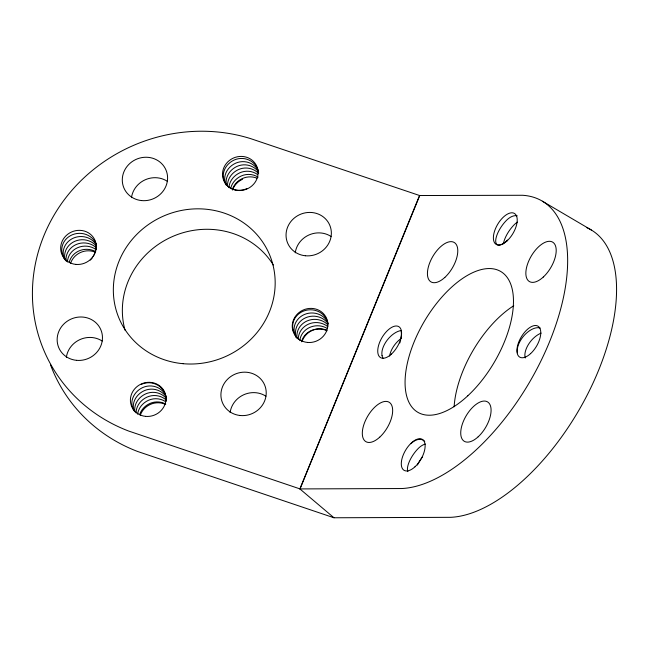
<?xml version="1.0" encoding="UTF-8"?>
<svg xmlns="http://www.w3.org/2000/svg" width="649" height="649" viewBox="0 0 649 649"><rect width="100%" height="100%" fill="white"/><g stroke="black" fill="none" stroke-linecap="round" stroke-linejoin="round"><path stroke-width="0.97" d="M299.87 488.924L419.522 195.527L522.542 195.276A163.41 81.036 -59.5 0 1 549.176 342.688A163.41 81.036 -59.5 0 1 401.617 488.535L299.87 488.924L333.984 517.772L450.536 517.326A163.41 81.036 -59.5 0 0 592.002 385.279A163.41 81.036 -59.5 0 0 586.826 227.677M333.984 517.772L137.629 451.485A163.41 153.553 -23.8 0 1 50.5 364.779M542.434 201.231L591.353 230.014M125.07 330.26A81.701 76.777 -23.8 0 1 172.358 236.601A81.701 76.777 -23.8 0 1 273.343 265.019M232.407 189.378A17.977 16.89 -23.8 0 1 256.931 178.175M70.554 263.316A17.977 16.89 -23.8 0 1 95.079 252.112M140.298 415.287A17.977 16.89 -23.8 0 1 164.822 404.084M302.15 341.35A17.977 16.89 -23.8 0 1 326.674 330.146M131.487 197.653A22.877 21.498 -23.8 0 1 167.304 181.29M66.352 357.396A22.877 21.498 -23.8 0 1 102.177 341.033M230.119 412.577A22.877 21.498 -23.8 0 1 265.936 396.214M295.246 252.834A22.877 21.498 -23.8 0 1 331.063 236.471M454.122 406.801A81.701 40.514 -59.5 0 1 513.748 305.728M389.627 356.098A17.774 9.784 -50.8 0 1 401.528 338.153M382.05 355.563A17.774 9.784 -50.8 0 1 387.258 340.052A17.774 9.784 -50.8 0 1 401.333 330.503M401.09 330.933A17.774 7.658 -67.5 0 1 400.863 338.867M400.644 339.881A17.774 7.658 -67.5 0 1 400.401 340.912M400.117 341.958A17.774 7.658 -67.5 0 1 399.792 342.997M383.243 358.418A17.774 7.658 -67.5 0 1 382.05 355.563M417.445 465.009A17.774 6.782 -55.3 0 1 422.629 456.669M407.888 471.628A17.774 6.782 -55.3 0 1 418.524 448.199A17.774 10.668 -64.4 0 1 425.355 444.078M410.882 443.705A17.774 10.668 -64.4 0 1 424.762 441.458M517.423 352.829A17.774 9.784 -50.8 0 1 524.424 335.184A17.774 9.784 -50.8 0 1 540.171 328.029M541.136 333.115A17.774 9.784 -50.8 0 0 525.065 357.331A17.774 7.658 -67.5 0 0 525.228 358.005M503.462 243.74A17.774 6.782 -55.3 0 1 514.438 224.522A17.774 10.668 -64.4 0 1 517.44 222.112M507.632 240.065A17.774 6.782 -55.3 0 1 495.698 241.314A17.774 6.782 -55.3 0 1 506.796 220.027A17.774 10.668 -64.4 0 1 517.204 215.793M327.688 321.993A17.774 16.517 -1 0 0 304.357 314.514A17.774 16.517 -1 0 0 295.465 335.955A17.774 16.541 -46.9 0 0 296.455 337.78M327.98 323.754A17.774 16.541 -46.9 0 0 326.755 319.738A17.774 16.517 -1 0 0 303.456 311.106A17.774 16.517 -1 0 0 294.054 332.759M297.08 338.372A17.774 16.517 -1 0 1 307.18 320.906A17.774 16.517 -1 0 1 328.029 324.971M298.297 339.508A17.774 16.517 -1 0 1 308.583 324.102A17.774 16.517 -1 0 1 327.867 326.698M299.789 340.636A17.774 16.517 -1 0 1 327.526 328.629M296.139 337.196A17.774 16.517 -1 0 1 305.768 317.71A17.774 16.517 -1 0 1 327.972 323.413M301.558 341.796A17.774 16.517 -1 0 1 327.031 330.763M257.629 174.581A17.774 17.401 -23.2 0 0 239.757 172.829A17.774 15.657 -24 0 0 228.927 187.658M225.949 184.835A17.774 15.657 -24 0 1 235.53 163.24A17.774 17.401 -23.2 0 1 257.856 169.778M247.204 188.494A17.774 15.657 -24 0 1 224.538 181.639A17.774 15.657 -24 0 1 234.119 160.052A17.774 17.401 -23.2 0 1 257.904 169.511M227.539 186.466A17.774 15.657 -24 0 1 238.345 169.632A17.774 17.401 -23.2 0 1 258.683 173.567M258.261 170.549A17.774 17.401 -23.2 0 1 258.553 171.604M226.42 185.233A17.774 15.657 -24 0 1 236.934 166.436A17.774 17.401 -23.2 0 1 258.659 172.066M230.825 187.845A17.774 15.657 -24 0 1 241.16 176.025A17.774 17.401 -23.2 0 1 258.132 177.153M232.537 190.052A17.774 15.657 -24 0 1 242.572 179.221M64.17 258.545A17.774 16.517 -1 0 1 73.467 238.078A17.774 16.517 -1 0 1 96.271 244.649M67.415 262.034A17.774 16.517 -1 0 1 77.693 247.667A17.774 16.517 -1 0 1 96.125 249.605M69.265 262.155A17.774 16.517 -1 0 1 95.703 251.634M94.454 240.106A17.774 16.541 -46.9 0 1 93.05 256.639M92.434 257.564A17.774 16.541 -46.9 0 1 90.252 260.095M66.823 261.304A17.774 16.541 -46.9 0 1 63.164 256.314A17.774 16.517 -1 0 1 72.566 234.67A17.774 16.517 -1 0 1 95.865 243.294A17.774 16.541 -46.9 0 1 96.263 244.267M64.981 259.754A17.774 16.517 -1 0 1 74.878 241.274A17.774 16.517 -1 0 1 96.433 246.133M66.052 260.906A17.774 16.517 -1 0 1 76.29 244.47A17.774 16.517 -1 0 1 96.377 247.78M133.856 410.493A17.774 15.657 -24 0 1 144.127 390.747A17.774 17.401 -23.2 0 1 166.452 397.285M134.083 410.866A17.774 15.657 -24 0 1 142.715 387.558A17.774 17.401 -23.2 0 1 165.592 395.03M137.62 414.159A17.774 15.657 -24 0 1 148.353 400.336A17.774 17.401 -23.2 0 1 165.325 401.471M141.304 384.362A17.774 17.401 -23.2 0 1 166.16 401.35M166.509 400.295A17.774 17.401 -23.2 0 0 146.942 397.147A17.774 15.657 -24 0 0 136.095 412.975M139.722 414.362A17.774 15.657 -24 0 1 149.765 403.532A17.774 17.401 -23.2 0 1 165.787 404.1M166.59 398.697A17.774 17.401 -23.2 0 0 145.538 393.951A17.774 15.657 -24 0 0 134.838 411.766M166.079 396.012A17.774 17.401 -23.2 0 1 166.501 397.018M419.749 195.568L300.041 488.916L128.607 431.025A163.41 153.553 -23.8 0 1 44.335 234.63A163.41 153.553 -23.8 0 1 250.473 138.57L419.749 195.568M183.132 363.7A81.701 76.777 -23.8 0 0 269.23 253.962A81.701 76.777 -23.8 0 0 130.4 241.623A81.701 76.777 -23.8 0 0 183.132 363.7M237.68 190.457A17.977 16.89 -23.8 0 0 256.866 166.493A17.977 16.89 -23.8 0 0 226.371 163.475A17.977 16.89 -23.8 0 0 237.68 190.457M75.828 264.394A17.977 16.89 -23.8 0 0 95.022 240.422A17.977 16.89 -23.8 0 0 64.519 237.412A17.977 16.89 -23.8 0 0 75.828 264.394M145.571 416.366A17.977 16.89 -23.8 0 0 164.765 392.402A17.977 16.89 -23.8 0 0 134.262 389.384A17.977 16.89 -23.8 0 0 145.571 416.366M307.423 342.429A17.977 16.89 -23.8 0 0 326.609 318.464A17.977 16.89 -23.8 0 0 296.114 315.446A17.977 16.89 -23.8 0 0 307.423 342.429M141.596 200.582A22.877 21.498 -23.8 0 0 166.014 170.079A22.877 21.498 -23.8 0 0 127.204 166.241A22.877 21.498 -23.8 0 0 141.596 200.582M76.46 360.325A22.877 21.498 -23.8 0 0 100.887 329.822A22.877 21.498 -23.8 0 0 62.069 325.985A22.877 21.498 -23.8 0 0 76.46 360.325M240.227 415.506A22.877 21.498 -23.8 0 0 264.646 385.003A22.877 21.498 -23.8 0 0 225.836 381.158A22.877 21.498 -23.8 0 0 240.227 415.506M305.354 255.763A22.877 21.498 -23.8 0 0 329.781 225.26A22.877 21.498 -23.8 0 0 290.963 221.423A22.877 21.498 -23.8 0 0 305.354 255.763M391.42 354.094A17.977 8.916 -59.5 0 0 398.989 326.763A17.977 8.916 -59.5 0 0 378.562 345.511A17.977 8.916 -59.5 0 0 391.42 354.094M478.151 436.818A22.877 11.341 -59.5 0 0 487.78 402.039A22.877 11.341 -59.5 0 0 461.788 425.898A22.877 11.341 -59.5 0 0 478.151 436.818M467.824 395.776A81.701 40.514 -59.5 0 0 501.312 271.842A81.701 40.514 -59.5 0 0 408.635 358.021A81.701 40.514 -59.5 0 0 467.824 395.776M444.849 277.407A22.877 11.341 -59.5 0 0 454.478 242.629A22.877 11.341 -59.5 0 0 428.486 266.488A22.877 11.341 -59.5 0 0 444.849 277.407M543.27 277.066A22.877 11.341 -59.5 0 0 552.899 242.288A22.877 11.341 -59.5 0 0 526.907 266.147A22.877 11.341 -59.5 0 0 543.27 277.066M379.73 437.158A22.877 11.341 -59.5 0 0 389.359 402.38A22.877 11.341 -59.5 0 0 363.367 426.239A22.877 11.341 -59.5 0 0 379.73 437.158M507.064 240.884A17.977 8.916 -59.5 0 0 514.633 213.562A17.977 8.916 -59.5 0 0 494.205 232.31A17.977 8.916 -59.5 0 0 507.064 240.884M414.971 466.809A17.977 8.916 -59.5 0 0 422.54 439.487A17.977 8.916 -59.5 0 0 402.112 458.235A17.977 8.916 -59.5 0 0 414.971 466.809M530.614 353.608A17.977 8.916 -59.5 0 0 538.183 326.277A17.977 8.916 -59.5 0 0 517.756 345.025A17.977 8.916 -59.5 0 0 530.614 353.608"/></g></svg>
